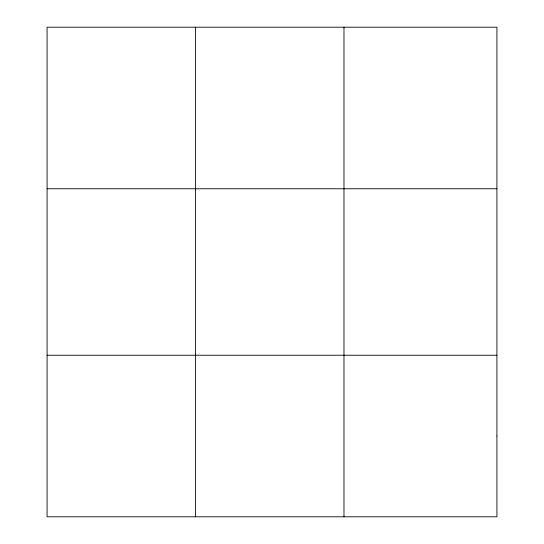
<?xml version="1.0" encoding="UTF-8"?>
<svg xmlns="http://www.w3.org/2000/svg" width="544" height="544" viewBox="0 0 544 544"><rect width="100%" height="100%" fill="white"/><g stroke="black" fill="none" stroke-linecap="round" stroke-linejoin="round"><path stroke-width="0.82" d="M47.083 188.768L496.917 188.768M47.083 355.232L496.917 355.232M343.971 27.2L343.971 516.8M195.527 27.2L195.527 516.8M496.917 436.016L496.917 516.8L47.083 516.8L47.083 27.2L496.917 27.2L496.917 436.016"/></g></svg>
